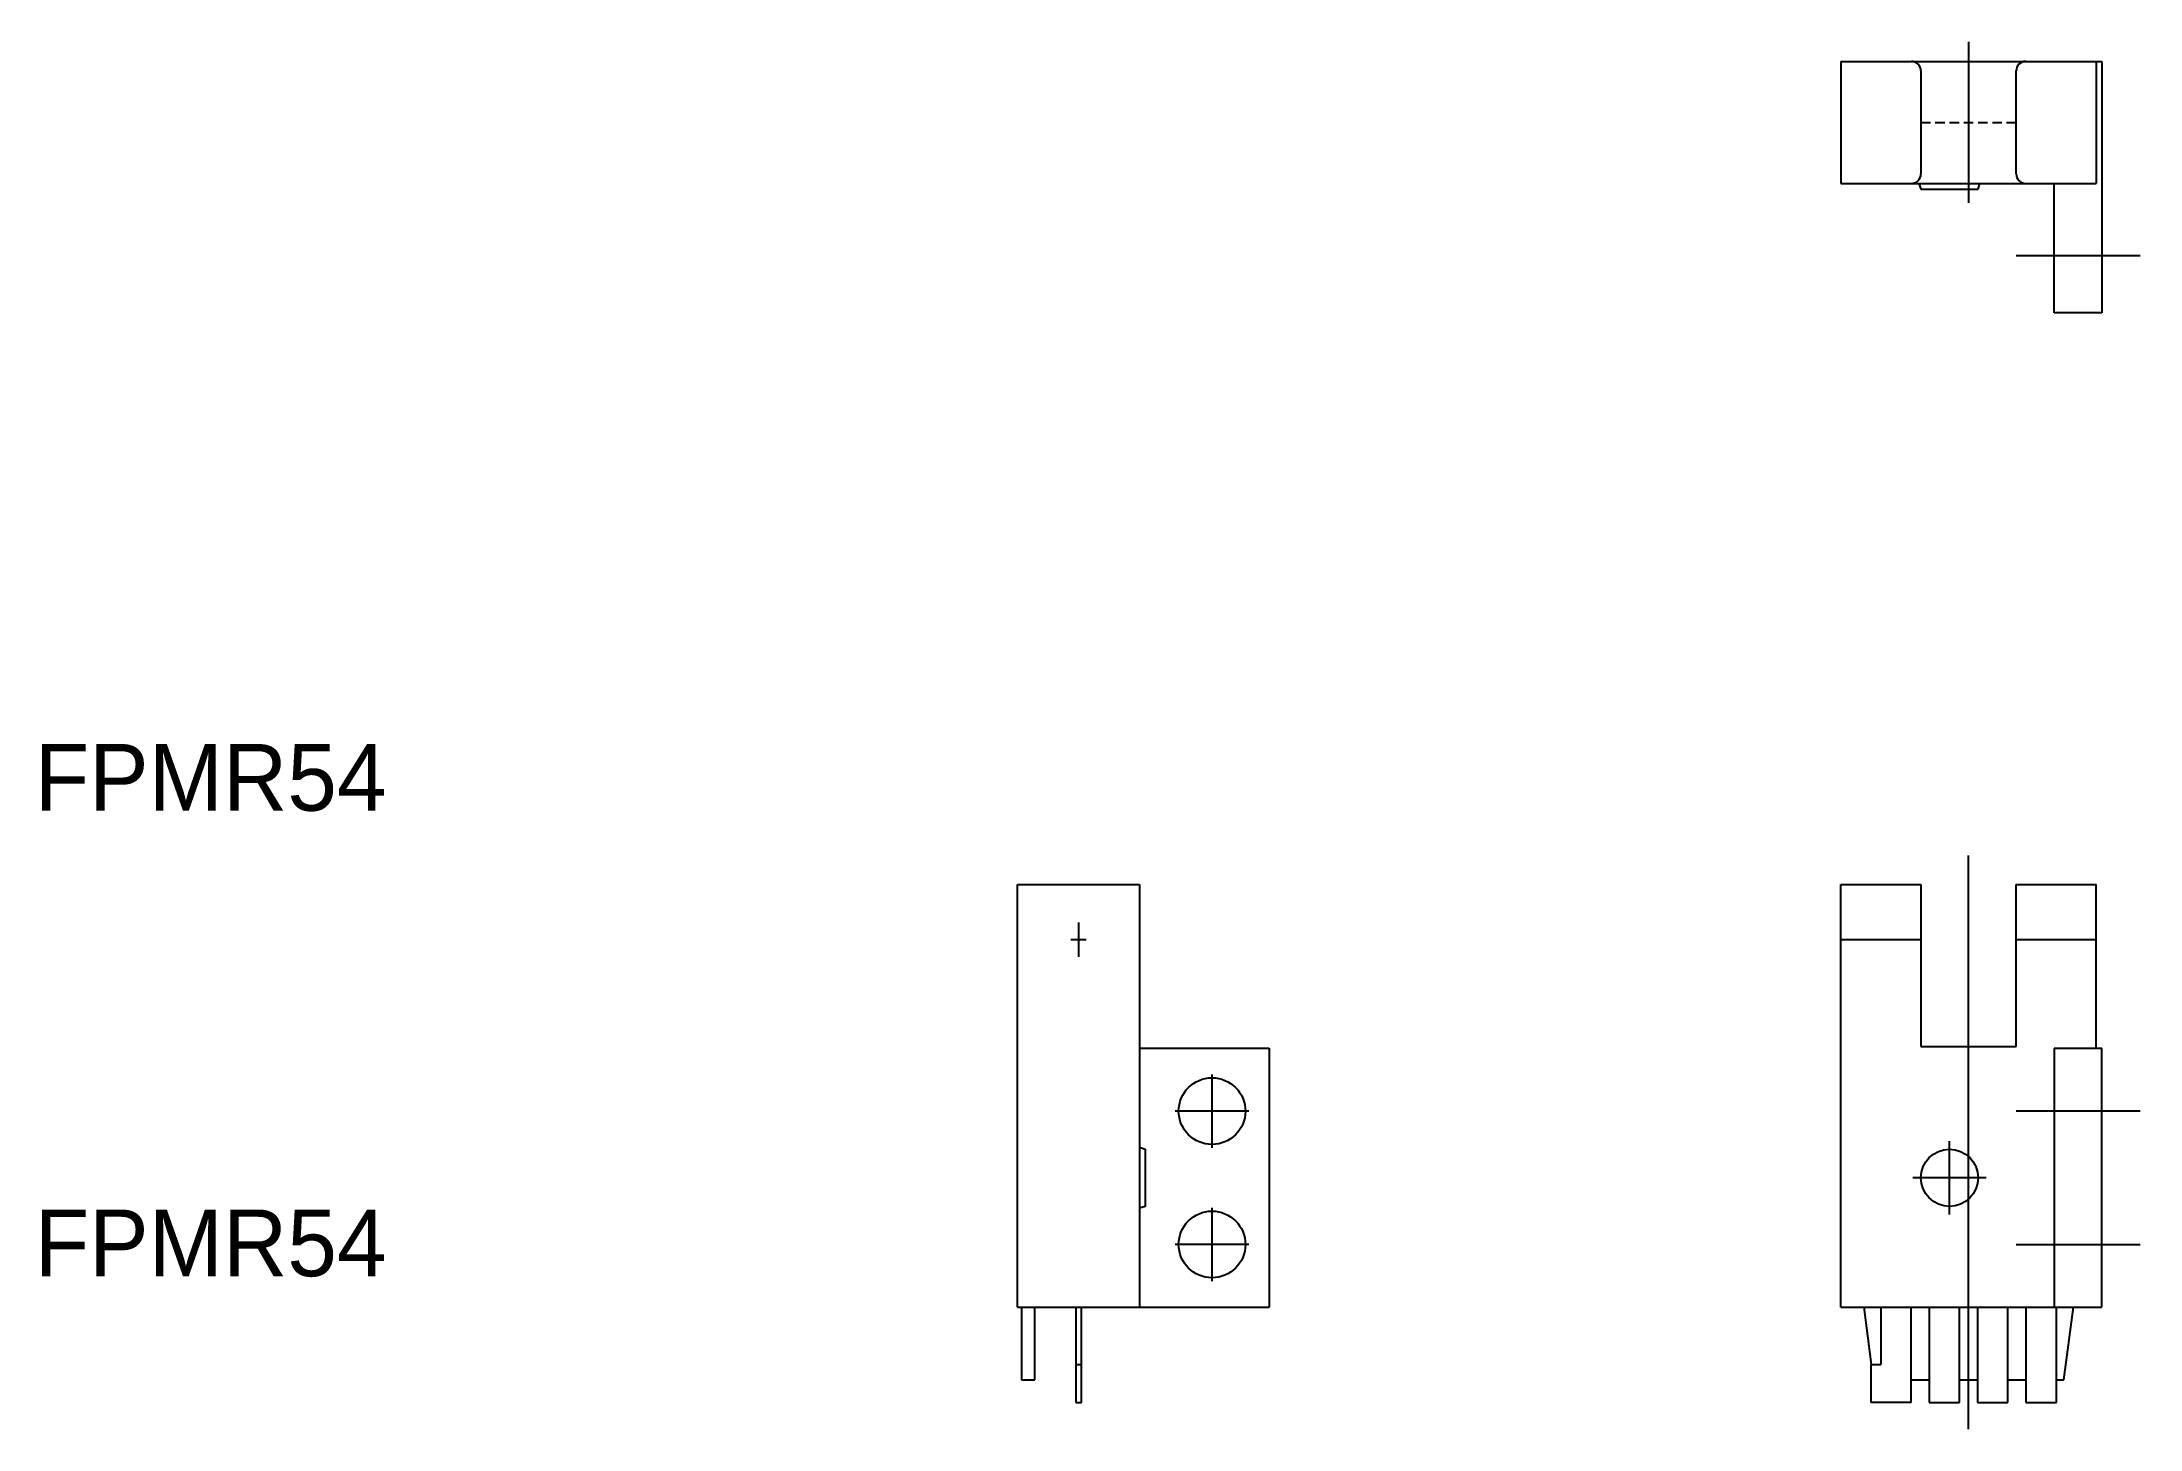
# Model space of a CAD drawing. Extents: x -59 to 51, y 23 to 95.
import ezdxf

# ---------------------------------------------------------------- set-up
doc = ezdxf.new("R2010")
doc.units = 0
doc.linetypes.add('CENTER', pattern=[50.8, 31.75, -6.35, 6.35, -6.35])
doc.linetypes.add('DASHED', pattern=[0.75, 0.5, -0.25])
doc.layers.get('0').update_dxf_attribs({"linetype": 'CONTINUOUS'})
doc.layers.add('CENTER', color=1, linetype='CENTER')

msp = doc.modelspace()

# ---------------------------------------------------------------- linework, layer by layer
at = {"linetype": 'CONTINUOUS'}
for p, q in [((35.432417, 94.302623), (49.132417, 94.302623)), ((35.432417, 94.302623), (35.432417, 87.902623)), ((39.632417, 93.802623), (39.632417, 88.402623)), ((44.632417, 88.402623), (44.632417, 93.802623)), ((48.832417, 94.302623), (48.832417, 87.902623)), ((49.132417, 94.302623), (49.132417, 81.102623)), ((35.432417, 87.902623), (48.832417, 87.902623)), ((39.532417, 87.905425), (39.632417, 87.605425)), ((39.632417, 87.605425), (42.632417, 87.605425)), ((42.632417, 87.605425), (42.732417, 87.905425)), ((46.632417, 81.102623), (46.632417, 87.902623)), ((49.132417, 81.102623), (46.632417, 81.102623)), ((-7.767583, 28.902623), (-7.767583, 51.102623)), ((-7.767583, 51.102623), (-1.367583, 51.102623)), ((-1.367583, 51.102623), (-1.367583, 28.902623)), ((35.432417, 51.102623), (39.632417, 51.102623)), ((35.432417, 28.902623), (35.432417, 51.102623)), ((39.632417, 51.102623), (39.632417, 42.602623)), ((44.632417, 51.102623), (48.832417, 51.102623)), ((44.632417, 42.602623), (44.632417, 51.102623)), ((48.832417, 42.502623), (48.832417, 51.102623)), ((35.432417, 48.202623), (39.632417, 48.202623)), ((44.632417, 48.202623), (48.832417, 48.202623)), ((-1.367583, 42.502623), (5.432417, 42.502623)), ((5.432417, 42.502623), (5.432417, 28.902623)), ((39.632417, 42.602623), (44.632417, 42.602623)), ((46.632417, 42.502623), (49.132417, 42.502623)), ((46.632417, 42.502623), (46.632417, 28.902623)), ((49.132417, 28.902623), (49.132417, 42.502623)), ((-1.367583, 37.302623), (-1.067583, 37.202623)), ((-1.067583, 37.202623), (-1.067583, 34.202623)), ((-1.067583, 34.202623), (-1.367583, 34.102623)), ((-7.767583, 28.902623), (5.432417, 28.902623)), ((-7.567583, 28.902623), (-7.567583, 25.102623)), ((-6.867583, 25.102623), (-6.867583, 28.902623)), ((-4.717583, 28.902623), (-4.717583, 23.902623)), ((-4.417583, 23.902623), (-4.417583, 28.902623)), ((35.432417, 28.902623), (49.132417, 28.902623)), ((36.632417, 28.902623), (37.027154, 25.902623)), ((37.522417, 28.902623), (37.522417, 25.902623)), ((39.122417, 23.902623), (39.122417, 28.902623)), ((40.062417, 28.902623), (40.062417, 23.902623)), ((41.662417, 23.902623), (41.662417, 28.902623)), ((42.602417, 28.902623), (42.602417, 23.902623)), ((44.202417, 23.902623), (44.202417, 28.902623)), ((45.142417, 28.902623), (45.142417, 23.902623)), ((46.742417, 23.902623), (46.742417, 28.902623)), ((47.132417, 25.102623), (47.632417, 28.902623)), ((-4.717583, 25.902623), (-4.417583, 25.902623)), ((37.022417, 23.902623), (37.022417, 25.902623)), ((37.022417, 25.902623), (37.522417, 25.902623)), ((-7.567583, 25.102623), (-6.867583, 25.102623)), ((39.122417, 25.102623), (40.062417, 25.102623)), ((41.662417, 25.102623), (42.602417, 25.102623)), ((44.202417, 25.102623), (45.142417, 25.102623)), ((46.742417, 25.102623), (47.132417, 25.102623)), ((-4.717583, 23.902623), (-4.417583, 23.902623)), ((39.122417, 23.902623), (37.022417, 23.902623)), ((40.062417, 23.902623), (41.662417, 23.902623)), ((42.602417, 23.902623), (44.202417, 23.902623)), ((45.142417, 23.902623), (46.742417, 23.902623))]:
    msp.add_line(p, q, dxfattribs=at)
at = {"color": 3, "linetype": 'DASHED'}
msp.add_line((39.632417, 91.102623), (44.632417, 91.102623), dxfattribs=at)
at = {"linetype": 'CONTINUOUS'}
for centre, radius in [((2.432417, 39.202623), 1.75), ((41.132417, 35.702623), 1.5), ((2.432417, 32.202623), 1.75)]:
    msp.add_circle(centre, radius, dxfattribs=at)
for centre, start, end in [((39.132417, 93.802623), 0, 90), ((45.132417, 93.802623), 90, 180), ((39.132417, 88.402623), 270, 0), ((45.132417, 88.402623), 180, 270)]:
    msp.add_arc(centre, 0.5, start, end, dxfattribs=at)
at = {"layer": 'CENTER', "linetype": 'CENTER'}
for p, q in [((42.132417, 95.325973), (42.132417, 86.879273)), ((51.132417, 84.102623), (44.632417, 84.102623)), ((42.132417, 22.512659), (42.132417, 52.628637)), ((-4.567583, 49.102623), (-4.567583, 47.302623)), ((-4.967583, 48.202623), (-4.167583, 48.202623)), ((2.432417, 37.277623), (2.432417, 41.127623)), ((4.357417, 39.202623), (0.507417, 39.202623)), ((51.132417, 39.202623), (44.632417, 39.202623)), ((41.132417, 33.777623), (41.132417, 37.627623)), ((43.057417, 35.702623), (39.207417, 35.702623)), ((2.432417, 30.277623), (2.432417, 34.127623)), ((4.357417, 32.202623), (0.507417, 32.202623)), ((44.632417, 32.202623), (51.132417, 32.202623))]:
    msp.add_line(p, q, dxfattribs=at)

# ---------------------------------------------------------------- texts
for p in [(-59.352285, 54.971297), (-59.352285, 30.533359)]:
    msp.add_text('FPMR54', height=3.5).set_placement(p)

doc.saveas('drawing.dxf')
